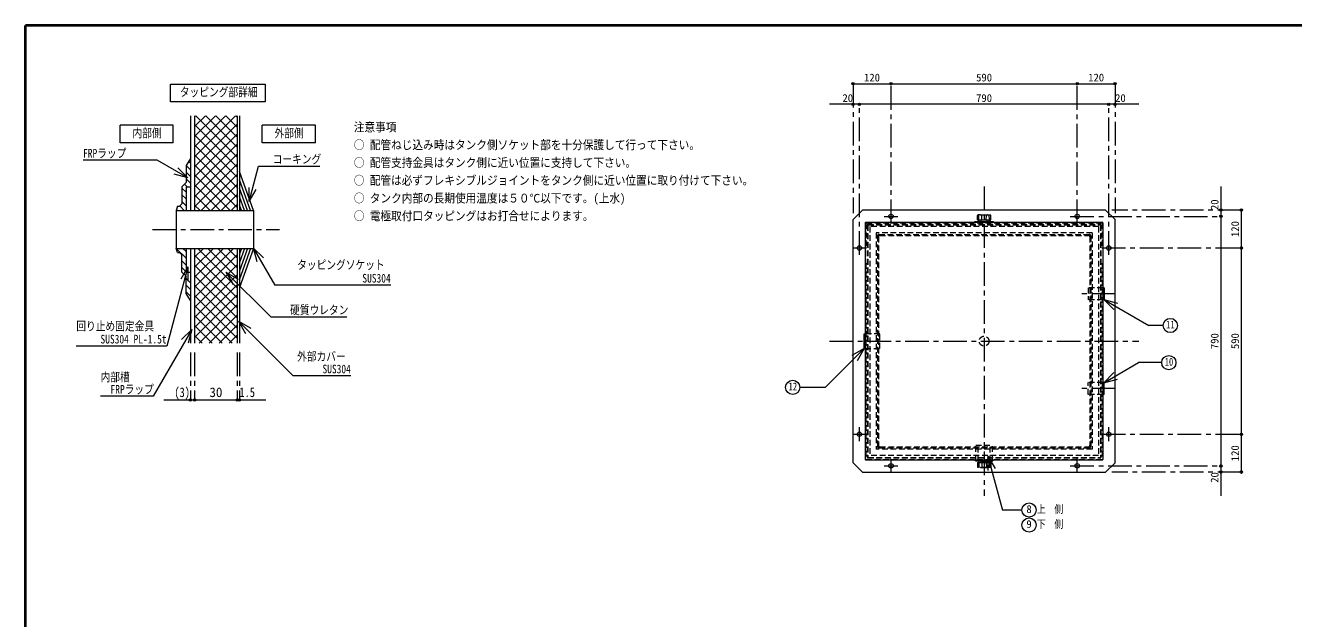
# Model space of a CAD drawing. Units: millimetres at full size, sheet at 1:15; details may follow other scales. Extents: x -3184 to 2891, y -2037 to 2178.
# Drawn here: x -3184 to 834, y 299 to 2178 of the extents above; entities that cross this region are included whole.
import ezdxf
from ezdxf.enums import TextEntityAlignment as Align

# ---------------------------------------------------------------- set-up
doc = ezdxf.new("R2010")
doc.units = ezdxf.units.MM
doc.header["$LTSCALE"] = 15
doc.header["$PDMODE"] = 32
doc.header["$PDSIZE"] = 7.5
doc.linetypes.add('CHAIN1', pattern=[8, 5, -1, 1, -1])
doc.linetypes.add('DASHED1', pattern=[1.8, 1.2, -0.6])
doc.layers.add('0-0', color=7, linetype='Continuous', lineweight=18)
doc.styles.add('ＭＳ ゴシック', font='')
doc.styles.get('ＭＳ ゴシック').set_extended_font_data('MS Gothic')

msp = doc.modelspace()

# ---------------------------------------------------------------- linework, layer by layer
at = {"layer": '0-0', "color": 1, "lineweight": 40}
for p in [(-3184.2, -2037.13), (2890.8, 2177.87)]:
    msp.add_line(p, (-3184.2, 2177.87), dxfattribs=at)
at = {"layer": '0-0', "color": 4, "linetype": 'CHAIN1', "lineweight": 9}
for p, q in [((-561.7, 1992.87), (-561.7, 1582.87)), ((-441.7, 1550.87), (-441.7, 1992.87)), ((148.3, 1550.87), (148.3, 1992.87)), ((268.3, 1992.87), (268.3, 1582.87)), ((-541.7, 1450.87), (-541.7, 1927.87)), ((248.3, 1450.87), (248.3, 1927.87)), ((-146.7, 1667.87), (-146.7, 687.87)), ((-463.7, 1572.87), (-419.7, 1572.87)), ((126.3, 1572.87), (603.3, 1572.87)), ((668.3, 1592.87), (258.3, 1592.87)), ((-2781.45, 1531.62), (-2379.45, 1531.62)), ((-563.7, 1472.87), (-519.7, 1472.87)), ((226.3, 1472.87), (668.3, 1472.87)), ((268.3, 1327.87), (148.3, 1327.87)), ((-636.7, 1177.87), (343.3, 1177.87)), ((-2661.45, 1141.62), (-2661.45, 991.62)), ((-2647.95, 1141.62), (-2647.95, 991.62)), ((-2512.95, 1141.62), (-2512.95, 991.62)), ((-2506.2, 1141.62), (-2506.2, 991.62)), ((268.3, 1027.87), (148.3, 1027.87)), ((-541.7, 860.87), (-541.7, 904.87)), ((248.3, 860.87), (248.3, 904.87)), ((-563.7, 882.87), (-519.7, 882.87)), ((226.3, 882.87), (668.3, 882.87)), ((-441.7, 760.87), (-441.7, 804.87)), ((148.3, 760.87), (148.3, 804.87)), ((-463.7, 782.87), (-419.7, 782.87)), ((126.3, 782.87), (603.3, 782.87)), ((668.3, 762.87), (258.3, 762.87))]:
    msp.add_line(p, q, dxfattribs=at)
at = {"layer": '0-0', "color": 4, "lineweight": 9}
for p, q in [((-561.7, 1992.87), (-441.7, 1992.87)), ((-441.7, 1992.87), (148.3, 1992.87)), ((148.3, 1992.87), (268.3, 1992.87)), ((-2647.95, 1761.88), (-2518.22, 1891.62)), ((-2647.95, 1793.7), (-2550.04, 1891.62)), ((-2647.95, 1825.52), (-2581.86, 1891.62)), ((-2647.95, 1857.34), (-2613.68, 1891.62)), ((-2647.95, 1889.16), (-2645.5, 1891.62)), ((-2644.24, 1891.62), (-2512.95, 1760.34)), ((-2612.42, 1891.62), (-2512.95, 1792.15)), ((-2580.6, 1891.62), (-2512.95, 1823.97)), ((-2548.78, 1891.62), (-2512.95, 1855.79)), ((-2516.96, 1891.62), (-2512.95, 1887.61)), ((-541.7, 1927.87), (-636.7, 1927.87)), ((-2647.95, 1730.06), (-2512.95, 1865.06)), ((-2647.95, 1863.52), (-2512.95, 1728.52)), ((-2647.95, 1698.24), (-2512.95, 1833.24)), ((-2647.95, 1831.7), (-2512.95, 1696.7)), ((-2647.95, 1666.42), (-2512.95, 1801.42)), ((-2647.95, 1799.88), (-2512.95, 1664.88)), ((-2647.95, 1634.6), (-2512.95, 1769.6)), ((-2647.95, 1768.06), (-2512.95, 1633.06)), ((-2674.95, 1734.12), (-2661.45, 1720.62)), ((-2667, 1747.38), (-2661.45, 1741.83)), ((-2647.95, 1602.79), (-2512.95, 1737.79)), ((-2647.95, 1736.24), (-2512.95, 1601.24)), ((-2674.95, 1712.91), (-2661.45, 1699.41)), ((-2674.95, 1691.69), (-2661.45, 1678.19)), ((-2647.95, 1704.42), (-2535.16, 1591.62)), ((-2627.3, 1591.62), (-2512.95, 1705.97)), ((-2688.45, 1662.77), (-2674.95, 1649.27)), ((-2679.77, 1675.3), (-2671.09, 1666.62)), ((-2647.95, 1672.6), (-2566.98, 1591.62)), ((-2595.48, 1591.62), (-2512.95, 1674.15)), ((-2688.45, 1641.55), (-2674.95, 1628.05)), ((-2688.45, 1620.34), (-2674.95, 1606.84)), ((-2647.95, 1640.78), (-2598.8, 1591.62)), ((-2647.95, 1608.96), (-2630.62, 1591.62)), ((-2563.66, 1591.62), (-2512.95, 1642.33)), ((-2531.84, 1591.62), (-2512.95, 1610.51)), ((-2705.38, 1594.84), (-2702.16, 1591.62)), ((-2695.2, 1605.87), (-2680.94, 1591.62)), ((-561.7, 1562.87), (-531.7, 1592.87)), ((238.3, 1592.87), (-531.7, 1592.87)), ((238.3, 1592.87), (268.3, 1562.87)), ((668.3, 1472.87), (668.3, 1592.87)), ((-561.7, 792.87), (-561.7, 1562.87)), ((268.3, 792.87), (268.3, 1562.87)), ((-2706.45, 1471.62), (-2674.95, 1440.12)), ((-2685.24, 1471.62), (-2674.95, 1461.33)), ((-2647.95, 1348.23), (-2524.56, 1471.62)), ((-2647.95, 1380.05), (-2556.38, 1471.62)), ((-2647.95, 1411.87), (-2588.2, 1471.62)), ((-2647.95, 1443.69), (-2620.02, 1471.62)), ((-2647.95, 1316.41), (-2512.95, 1451.41)), ((-2647.95, 1449.86), (-2512.95, 1314.86)), ((-2637.89, 1471.62), (-2512.95, 1346.68)), ((-2606.07, 1471.62), (-2512.95, 1378.5)), ((-2574.25, 1471.62), (-2512.95, 1410.32)), ((-2542.43, 1471.62), (-2512.95, 1442.14)), ((668.3, 882.87), (668.3, 1472.87)), ((-2688.45, 1432.41), (-2674.95, 1418.91)), ((-2688.45, 1411.19), (-2674.95, 1397.69)), ((-2647.95, 1284.59), (-2512.95, 1419.59)), ((-2647.95, 1418.04), (-2512.95, 1283.04)), ((-2674.95, 1376.48), (-2661.45, 1362.98)), ((-2647.95, 1252.77), (-2512.95, 1387.77)), ((-2647.95, 1386.22), (-2512.95, 1251.22)), ((-2674.95, 1355.27), (-2661.45, 1341.77)), ((-2674.95, 1334.05), (-2661.45, 1320.55)), ((-2647.95, 1220.95), (-2512.95, 1355.95)), ((-2647.95, 1354.4), (-2512.95, 1219.4)), ((-2647.95, 1189.13), (-2512.95, 1324.13)), ((-2647.95, 1322.58), (-2512.95, 1187.58)), ((-2647.95, 1290.76), (-2528.81, 1171.62)), ((-2633.64, 1171.62), (-2512.95, 1292.31)), ((-2647.95, 1258.94), (-2560.63, 1171.62)), ((-2601.82, 1171.62), (-2512.95, 1260.49)), ((-2647.95, 1227.12), (-2592.45, 1171.62)), ((-2570, 1171.62), (-2512.95, 1228.67)), ((-2647.95, 1195.3), (-2624.27, 1171.62)), ((-2538.18, 1171.62), (-2512.95, 1196.85)), ((-526.7, 1201.37), (-523.2, 1201.37)), ((-2745.83, 991.62), (-2647.95, 991.62)), ((-2647.95, 991.62), (-2512.95, 991.62)), ((-2512.95, 991.62), (-2421.83, 991.62)), ((668.3, 762.87), (668.3, 882.87)), ((-531.7, 762.87), (-561.7, 792.87)), ((-173.2, 797.87), (-173.2, 799.87)), ((-166.7, 797.87), (-173.2, 797.87)), ((268.3, 792.87), (238.3, 762.87)), ((603.3, 782.87), (603.3, 687.87)), ((-531.7, 762.87), (238.3, 762.87))]:
    msp.add_line(p, q, dxfattribs=at)
at = {"layer": '0-0'}
for p, q in [((-2661.45, 1891.62), (-2661.45, 1591.62)), ((-2647.95, 1891.62), (-2647.95, 1591.62)), ((-2512.95, 1891.62), (-2512.95, 1591.62)), ((-2506.2, 1891.62), (-2506.2, 1591.62)), ((-2766.33, 1750.88), (-3001.34, 1750.88)), ((-2669.24, 1694.82), (-2766.33, 1750.88)), ((-2661.45, 1756.62), (-2674.95, 1734.12)), ((-2674.95, 1734.12), (-2674.95, 1680.12)), ((-2475.24, 1619.59), (-2445.13, 1731.96)), ((-2445.13, 1731.96), (-2250.77, 1731.96)), ((-2669.24, 1694.82), (-2712.7, 1706.47)), ((-2669.24, 1694.82), (-2701.06, 1726.64)), ((-2461.2, 1591.62), (-2506.2, 1715.26)), ((-2470.78, 1591.62), (-2506.2, 1688.94)), ((-2674.95, 1680.12), (-2688.45, 1666.62)), ((-2688.45, 1666.62), (-2688.45, 1612.62)), ((-2674.95, 1666.62), (-2661.45, 1666.62)), ((-2674.95, 1666.62), (-2674.95, 1591.62)), ((-2480.36, 1591.62), (-2506.2, 1662.63)), ((-2475.24, 1619.59), (-2475.24, 1664.59)), ((-2475.24, 1619.59), (-2452.74, 1658.56)), ((-2695.95, 1605.12), (-2688.45, 1612.62)), ((-2489.93, 1591.62), (-2506.2, 1636.31)), ((-2499.51, 1591.62), (-2506.2, 1610)), ((-2701.95, 1605.12), (-2706.45, 1591.62)), ((-2706.45, 1591.62), (-2706.45, 1471.62)), ((-2706.45, 1591.62), (-2461.2, 1591.62)), ((-2701.95, 1605.12), (-2695.95, 1605.12)), ((-2461.2, 1591.62), (-2461.2, 1471.62)), ((-168.16, 1562.39), (-167.74, 1575.53)), ((-158.47, 1577.86), (-165.85, 1577.47)), ((-163.64, 1561.87), (-163.15, 1576.42)), ((-157.94, 1577.87), (-135.47, 1577.87)), ((-153.56, 1561.87), (-154.04, 1576.42)), ((-139.85, 1561.87), (-139.36, 1576.42)), ((-134.94, 1577.86), (-127.56, 1577.47)), ((-129.77, 1561.87), (-130.25, 1576.42)), ((-125.24, 1562.39), (-125.66, 1575.53)), ((-523.2, 1552.37), (-523.2, 803.37)), ((-521.2, 1554.37), (227.8, 1554.37)), ((-176.7, 1554.37), (-176.7, 1555.87)), ((-116.7, 1555.87), (-176.7, 1555.87)), ((-167.67, 1561.87), (-125.74, 1561.87)), ((-161.7, 1557.87), (-166.7, 1557.87)), ((-166.7, 1557.87), (-166.7, 1555.87)), ((-164.2, 1557.87), (-164.2, 1555.87)), ((-162.7, 1557.87), (-162.7, 1559.38)), ((-161.7, 1557.87), (-161.7, 1555.87)), ((-156.24, 1556.33), (-156.7, 1561.87)), ((-137.16, 1556.33), (-136.7, 1561.87)), ((-131.7, 1557.87), (-126.7, 1557.87)), ((-131.7, 1557.87), (-131.7, 1555.87)), ((-130.7, 1557.87), (-130.7, 1559.38)), ((-129.2, 1557.87), (-129.2, 1555.87)), ((-126.7, 1557.87), (-126.7, 1555.87)), ((-116.7, 1554.37), (-116.7, 1555.87)), ((229.8, 1552.37), (229.8, 803.37)), ((-2701.95, 1458.12), (-2706.45, 1471.62)), ((-2706.45, 1471.62), (-2461.2, 1471.62)), ((-2701.95, 1458.12), (-2695.95, 1458.12)), ((-2695.95, 1458.12), (-2688.45, 1450.62)), ((-2688.45, 1396.62), (-2688.45, 1450.62)), ((-2661.45, 1471.62), (-2661.45, 1171.62)), ((-2647.95, 1471.62), (-2647.95, 1171.62)), ((-2512.95, 1471.62), (-2512.95, 1171.62)), ((-2506.2, 1471.62), (-2506.2, 1171.62)), ((-2461.2, 1471.62), (-2506.2, 1347.98)), ((-2470.78, 1471.62), (-2506.2, 1374.3)), ((-2480.36, 1471.62), (-2506.2, 1400.61)), ((-2489.93, 1471.62), (-2506.2, 1426.93)), ((-2499.51, 1471.62), (-2506.2, 1453.24)), ((-2462.05, 1473.28), (-2450.4, 1429.82)), ((-2462.05, 1473.28), (-2430.23, 1441.46)), ((-2462.05, 1473.28), (-2393.77, 1355.02)), ((-2668.98, 1412.9), (-2736.17, 1162.14)), ((-2668.98, 1412.9), (-2691.48, 1373.93)), ((-2668.98, 1412.9), (-2668.98, 1367.9)), ((-2674.95, 1383.12), (-2688.45, 1396.62)), ((-2674.95, 1329.12), (-2674.95, 1383.12)), ((-2548.8, 1396.31), (-2509.83, 1373.81)), ((-2548.8, 1396.31), (-2526.3, 1357.34)), ((-2548.8, 1396.31), (-2406.94, 1254.45)), ((-2661.45, 1306.62), (-2674.95, 1329.12)), ((-2026.62, 1355.02), (-2393.77, 1355.02)), ((233.3, 1346.87), (229.8, 1346.87)), ((232.46, 1310.07), (264.28, 1278.25)), ((232.46, 1310.07), (375.51, 1227.48)), ((232.46, 1310.07), (275.93, 1298.42)), ((-2406.94, 1254.45), (-2165.55, 1254.45)), ((-2657.26, 1214.78), (-2779.44, 1003.17)), ((-2657.26, 1214.78), (-2689.08, 1182.96)), ((-2657.26, 1214.78), (-2668.91, 1171.31)), ((-2509.19, 1240.97), (-2470.22, 1218.47)), ((-2509.19, 1240.97), (-2486.69, 1202)), ((-2509.19, 1240.97), (-2335.82, 1067.6)), ((420.6, 1227.48), (375.51, 1227.48)), ((-2735.61, 1162.14), (-3022.84, 1162.14)), ((-526.62, 1154.43), (-565.59, 1131.93)), ((-526.62, 1154.43), (-549.12, 1115.46)), ((232.38, 1046.15), (342.38, 1109.65)), ((416.14, 1109.65), (342.38, 1109.65)), ((-2152.88, 1067.6), (-2335.82, 1067.6)), ((232.38, 1046.15), (264.2, 1077.97)), ((232.38, 1046.15), (275.85, 1057.79)), ((233.3, 1008.87), (229.8, 1008.87)), ((-2779.44, 1003.17), (-2945.88, 1003.17)), ((-134.54, 813.52), (-134.54, 768.52)), ((-134.54, 813.52), (-112.04, 774.55)), ((-134.54, 813.52), (-88.8, 642.83)), ((-521.2, 801.37), (227.8, 801.37)), ((-176.7, 801.37), (-176.7, 799.87)), ((-116.7, 799.87), (-176.7, 799.87)), ((-168.16, 793.35), (-167.74, 780.21)), ((-167.67, 793.87), (-125.74, 793.87)), ((-166.7, 797.87), (-166.7, 799.87)), ((-156.37, 797.87), (-166.7, 797.87)), ((-158.47, 777.88), (-165.85, 778.27)), ((-164.2, 797.87), (-164.2, 799.87)), ((-163.64, 793.87), (-163.15, 779.32)), ((-162.7, 797.87), (-162.7, 796.36)), ((-161.7, 797.87), (-161.7, 799.87)), ((-157.94, 777.87), (-135.47, 777.87)), ((-156.24, 799.41), (-156.7, 793.87)), ((-153.56, 793.87), (-154.04, 779.32)), ((-139.85, 793.87), (-139.36, 779.32)), ((-137.16, 799.41), (-136.7, 793.87)), ((-134.94, 777.88), (-127.56, 778.27)), ((-131.7, 797.87), (-131.7, 799.87)), ((-130.7, 797.87), (-130.7, 796.36)), ((-129.77, 793.87), (-130.25, 779.32)), ((-129.2, 797.87), (-129.2, 799.87)), ((-125.24, 793.35), (-125.66, 780.21)), ((-116.7, 801.37), (-116.7, 799.87)), ((-26.86, 642.83), (-88.8, 642.83))]:
    msp.add_line(p, q, dxfattribs=at)
at = {"layer": '0-0', "color": 3}
for p, q in [((-2715.45, 1861.62), (-2884.2, 1861.62)), ((-2715.45, 1805.37), (-2715.45, 1861.62)), ((-2265.45, 1861.62), (-2434.2, 1861.62)), ((-2434.2, 1805.37), (-2434.2, 1861.62)), ((-2265.45, 1805.37), (-2265.45, 1861.62)), ((-2265.45, 1805.37), (-2434.2, 1805.37))]:
    msp.add_line(p, q, dxfattribs=at)
at = {"layer": '0-0', "color": 4, "linetype": 'DASHED1', "lineweight": 9}
for p, q in [((-521.2, 1551.37), (-521.2, 1474.87)), ((-520.2, 1552.37), (226.8, 1552.37)), ((-516.7, 1546.37), (-516.7, 809.37)), ((-515.2, 1547.87), (221.8, 1547.87)), ((-515.2, 1545.62), (-515.2, 810.12)), ((-514.45, 1546.37), (221.05, 1546.37)), ((215.8, 1540.37), (-509.2, 1540.37)), ((-509.2, 1540.37), (-509.2, 815.37)), ((215.8, 1540.37), (215.8, 815.37)), ((221.8, 1545.62), (221.8, 810.12)), ((223.3, 1546.37), (223.3, 809.37)), ((227.8, 1551.37), (227.8, 1474.87)), ((195.8, 1520.37), (-489.2, 1520.37)), ((-489.2, 1520.37), (-489.2, 835.37)), ((-484.7, 1510.87), (-484.7, 844.87)), ((-481.7, 1507.87), (-481.7, 847.87)), ((-479.7, 1515.87), (186.3, 1515.87)), ((-476.7, 1512.87), (183.3, 1512.87)), ((188.3, 1507.87), (188.3, 847.87)), ((191.3, 1510.87), (191.3, 844.87)), ((195.8, 1520.37), (195.8, 835.37)), ((-521.2, 1424.87), (-521.2, 804.37)), ((227.8, 1424.87), (227.8, 804.37)), ((183.3, 1346.87), (183.3, 1308.87)), ((229.8, 1346.87), (183.3, 1346.87)), ((229.8, 1308.87), (183.3, 1308.87)), ((229.8, 1046.87), (183.3, 1046.87)), ((183.3, 1008.87), (183.3, 1046.87)), ((229.8, 1008.87), (183.3, 1008.87)), ((-165.7, 797.87), (-165.7, 847.87)), ((-127.7, 797.87), (-127.7, 847.87)), ((-120.2, 799.87), (-120.2, 847.87)), ((-515.2, 807.87), (221.8, 807.87)), ((-514.45, 809.37), (221.05, 809.37)), ((215.8, 815.37), (-509.2, 815.37)), ((195.8, 835.37), (-489.2, 835.37)), ((-479.7, 839.87), (186.3, 839.87)), ((-476.7, 842.87), (183.3, 842.87)), ((-520.2, 803.37), (226.8, 803.37)), ((-156.37, 797.87), (-137.04, 797.87))]:
    msp.add_line(p, q, dxfattribs=at)
at = {"layer": '0-0', "color": 3}
msp.add_lwpolyline([(-2724.83, 1991.62), (-2424.83, 1991.62), (-2424.83, 1935.37), (-2724.83, 1935.37)], close=True, dxfattribs=at)
at = {"layer": '0-0', "color": 4, "lineweight": 9}
for points in [[(343.3, 1927.87), (248.3, 1927.87), (-541.7, 1927.87)], [(603.3, 1667.87), (603.3, 1572.87), (603.3, 782.87)], [(-523.2, 1154.37), (-526.7, 1154.37), (-526.7, 1201.37)], [(-126.7, 797.87), (-120.2, 797.87), (-120.2, 799.87)]]:
    msp.add_lwpolyline(points, dxfattribs=at)
at = {"layer": '0-0', "color": 3}
msp.add_lwpolyline([(-2715.45, 1805.37), (-2884.2, 1805.37), (-2884.2, 1861.62)], dxfattribs=at)
at = {"layer": '0-0'}
for points in [[(-165.7, 1557.87), (-165.7, 1559.38), (-162.7, 1559.38)], [(-127.7, 1557.87), (-127.7, 1559.38), (-130.7, 1559.38)], [(-2674.95, 1471.62), (-2674.95, 1396.62), (-2661.45, 1396.62)], [(233.3, 1346.87), (233.3, 1308.87), (229.8, 1308.87)], [(-526.62, 1154.43), (-649.76, 1031.29), (-730.52, 1031.29)], [(233.3, 1008.87), (233.3, 1046.87), (229.8, 1046.87)], [(-165.7, 797.87), (-165.7, 796.36), (-162.7, 796.36)], [(-137.04, 797.87), (-126.7, 797.87), (-126.7, 799.87)], [(-127.7, 797.87), (-127.7, 796.36), (-130.7, 796.36)]]:
    msp.add_lwpolyline(points, dxfattribs=at)
at = {"layer": '0-0', "color": 4, "linetype": 'DASHED1', "lineweight": 9}
for points in [[(-523.2, 1154.37), (-476.7, 1154.37), (-476.7, 1201.37), (-523.2, 1201.37)], [(-173.2, 799.87), (-173.2, 847.87), (-120.2, 847.87)]]:
    msp.add_lwpolyline(points, dxfattribs=at)
at = {"layer": '0-0', "color": 4, "lineweight": 9}
for centre in [(-441.7, 1572.87), (148.3, 1572.87), (-541.7, 1472.87), (248.3, 1472.87), (-541.7, 882.87), (248.3, 882.87), (-441.7, 782.87), (148.3, 782.87)]:
    msp.add_circle(centre, 7, dxfattribs=at)
at = {"layer": '0-0'}
for centre in [(443.1, 1227.48), (438.64, 1109.65), (-753.02, 1031.29), (-4.36, 642.83), (-4.36, 595.33)]:
    msp.add_circle(centre, 22.5, dxfattribs=at)
at = {"layer": '0-0', "color": 4, "linetype": 'DASHED1', "lineweight": 9}
msp.add_circle((-146.7, 1177.87), 15.5, dxfattribs=at)
at = {"layer": '0-0'}
for centre, radius, start, end in [((-165.74, 1575.47), 2, 93.01913, 178.15415), ((-166.21, 1574.8), 2.07, 93.02757, 128.73305), ((-166.13, 1566.91), 9.96, 72.62002, 91.09064), ((-157.94, 1567.87), 10, 90, 93.01913), ((-153.54, 1576.43), 0.5, 97.29873, 181.90915), ((-146.7, 1523.03), 54.34, 82.70127, 97.29873), ((-139.86, 1576.43), 0.5, 358.09085, 82.70127), ((-135.47, 1567.87), 10, 86.98087, 90), ((-127.28, 1566.91), 9.96, 88.90936, 107.37998), ((-127.66, 1575.47), 2, 1.84585, 86.98087), ((-127.2, 1574.8), 2.07, 51.26695, 86.97243), ((-521.2, 1552.37), 2, 90, 180), ((-167.67, 1562.37), 0.5, 178.15415, 270), ((-155.74, 1556.37), 0.5, 184.76364, 270), ((-137.66, 1556.37), 0.5, 270, 355.23636), ((-125.74, 1562.37), 0.5, 270, 1.84585), ((227.8, 1552.37), 2, 0, 90), ((-521.2, 803.37), 2, 180, 270), ((-167.67, 793.37), 0.5, 90, 181.84585), ((-165.74, 780.27), 2, 181.84585, 266.98087), ((-166.21, 780.94), 2.07, 231.26695, 266.97243), ((-166.13, 788.83), 9.96, 268.90936, 287.37998), ((-157.94, 787.87), 10, 266.98087, 270), ((-155.74, 799.37), 0.5, 90, 175.23636), ((-153.54, 779.31), 0.5, 178.09085, 262.70127), ((-146.7, 832.71), 54.34, 262.70127, 277.29873), ((-139.86, 779.31), 0.5, 277.29873, 1.90915), ((-137.66, 799.37), 0.5, 4.76364, 90), ((-135.47, 787.87), 10, 270, 273.01913), ((-127.28, 788.83), 9.96, 252.62002, 271.09064), ((-127.66, 780.27), 2, 273.01913, 358.15415), ((-127.2, 780.94), 2.07, 273.02757, 308.73305), ((-125.74, 793.37), 0.5, 358.15415, 90), ((227.8, 803.37), 2, 270, 0)]:
    msp.add_arc(centre, radius, start, end, dxfattribs=at)
at = {"layer": '0-0', "color": 4, "linetype": 'DASHED1', "lineweight": 9}
for centre, radius, start, end in [((-520.2, 1551.37), 1, 90, 180), ((-515.2, 1546.37), 1.5, 90, 180), ((-514.45, 1545.62), 0.75, 90, 180), ((221.05, 1545.62), 0.75, 0, 90), ((221.8, 1546.37), 1.5, 0, 90), ((226.8, 1551.37), 1, 0, 90), ((-479.7, 1510.87), 5, 90, 180), ((-476.7, 1507.87), 5, 90, 180), ((183.3, 1507.87), 5, 0, 90), ((186.3, 1510.87), 5, 0, 90), ((-479.7, 844.87), 5, 180, 270), ((-476.7, 847.87), 5, 180, 270), ((183.3, 847.87), 5, 270, 0), ((186.3, 844.87), 5, 270, 0), ((-520.2, 804.37), 1, 180, 270), ((-515.2, 809.37), 1.5, 180, 270), ((-514.45, 810.12), 0.75, 180, 270), ((221.05, 810.12), 0.75, 270, 0), ((221.8, 809.37), 1.5, 270, 0), ((226.8, 804.37), 1, 270, 0)]:
    msp.add_arc(centre, radius, start, end, dxfattribs=at)
at = {"layer": '0-0', "color": 1}
for p in [(-561.7, 1992.87), (-441.7, 1992.87), (148.3, 1992.87), (268.3, 1992.87), (-561.7, 1927.87), (-541.7, 1927.87), (248.3, 1927.87), (268.3, 1927.87), (603.3, 1592.87), (603.3, 1572.87), (668.3, 1592.87), (668.3, 1472.87), (-2661.45, 991.62), (-2647.95, 991.62), (-2512.95, 991.62), (-2506.2, 991.62), (668.3, 882.87), (603.3, 782.87), (603.3, 762.87), (668.3, 762.87)]:
    msp.add_point(p, dxfattribs=at)

# ---------------------------------------------------------------- texts
at = {"layer": '0-0', "style": 'ＭＳ ゴシック'}
for s, height, p in [('120', 24.74, (-527.01, 1992.87)), ('590', 24.74, (-172.01, 1992.87)), ('120', 24.74, (182.99, 1992.87)), ('20', 24.74, (-595.45, 1927.87)), ('790', 24.74, (-172.01, 1927.87)), ('20', 24.74, (268.3, 1927.87)), ('30', 30.24, (-2601.08, 991.62)), ('8', 24.74, (-12.79, 625.95)), ('9', 24.74, (-12.79, 578.45))]:
    msp.add_text(s, height=height, dxfattribs=at).set_placement(p, align=Align.BOTTOM_LEFT)
for s, height, width, p in [('タッピング部詳細', 27.49, 0.8, (-2694.83, 1944.74)), ('内部側', 27.49, 0.8, (-2844.83, 1814.74)), ('外部側', 27.49, 0.8, (-2394.83, 1814.74)), ('注意事項', 27.49, 0.9, (-2143.58, 1833.49)), ('○ 配管ねじ込み時はタンク側ソケット部を十分保護して行って下さい。', 27.49, 0.9, (-2143.58, 1777.24)), ('FRPラップ', 27.49, 0.8, (-3001.34, 1750.88)), ('コーキング', 27.49, 0.8, (-2400.77, 1731.96)), ('○ 配管支持金具はタンク側に近い位置に支持して下さい。', 27.49, 0.9, (-2143.58, 1720.99)), ('○ 配管は必ずフレキシブルジョイントをタンク側に近い位置に取り付けて下さい。', 27.49, 0.9, (-2143.58, 1664.74)), ('○ タンク内部の長期使用温度は５０℃以下です。(上水)', 27.49, 0.9, (-2143.58, 1608.49)), ('○ 電極取付口タッピングはお打合せによります。', 27.49, 0.9, (-2143.58, 1552.24)), ('タッピングソケット', 27.49, 0.8, (-2323.03, 1397.35)), ('SUS304', 27.49, 0.8, (-2116.62, 1355.02)), ('硬質ウレタン', 27.49, 0.8, (-2345.55, 1254.45)), ('回り止め固定金具', 27.49, 0.8, (-3022.84, 1203.3)), ('11', 24.74, 0.8, (429.97, 1210.61)), ('SUS304 PL-1.5t', 27.49, 0.8, (-2946.17, 1162.14)), ('外部カバー', 27.49, 0.8, (-2323.22, 1107.43)), ('SUS304', 27.49, 0.8, (-2242.88, 1067.6)), ('10', 24.74, 0.8, (425.52, 1092.78)), ('内部槽', 27.49, 0.8, (-2945.88, 1041.93)), ('12', 24.74, 0.8, (-766.14, 1014.42)), ('FRPラップ', 27.49, 0.8, (-2914.44, 1003.17)), ('(3)', 30.24, 0.8, (-2712.08, 991.62)), ('1.5', 30.24, 0.8, (-2506.2, 991.62)), ('上\u3000側', 24.74, 0.8, (20.64, 625.95)), ('下\u3000側', 24.74, 0.8, (20.64, 578.45))]:
    msp.add_text(s, height=height, dxfattribs=dict(at, width=width)).set_placement(p, align=Align.BOTTOM_LEFT)
for s, p in [('20', (603.3, 1592.87)), ('120', (668.3, 1507.56)), ('790', (603.3, 1152.56)), ('590', (668.3, 1152.56)), ('120', (668.3, 797.56)), ('20', (603.3, 729.12))]:
    msp.add_text(s, height=24.74, rotation=90, dxfattribs=at).set_placement(p, align=Align.BOTTOM_LEFT)

doc.saveas('drawing.dxf')
